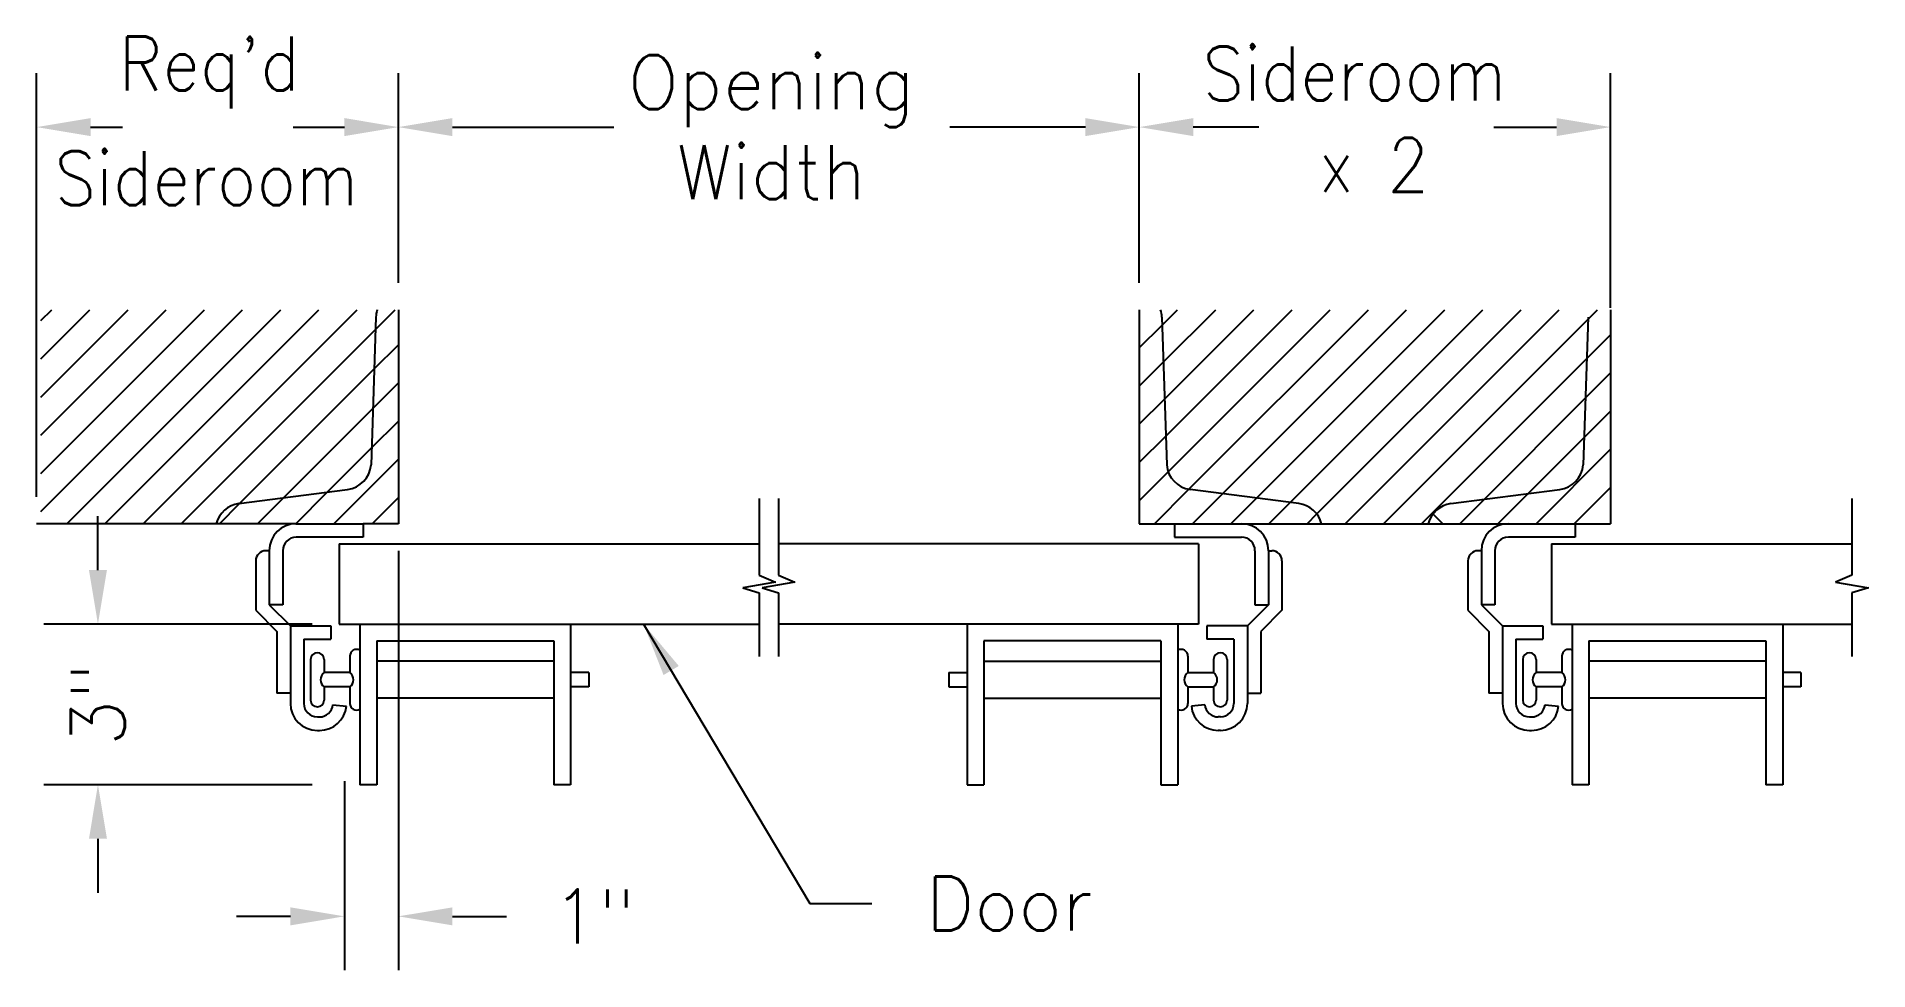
# Model space of a CAD drawing. Extents: x 26.9 to 60.8, y 37.8 to 55.1.
import ezdxf

# ---------------------------------------------------------------- set-up
doc = ezdxf.new("R2010")
doc.units = 0
doc.header["$MEASUREMENT"] = 0
doc.layers.get('0').update_dxf_attribs({"linetype": 'CONTINUOUS'})
doc.layers.get('DEFPOINTS').update_dxf_attribs({"linetype": 'CONTINUOUS'})
for name, color, linetype in [('R-ANNO-DIMS', 3, 'CONTINUOUS'), ('R-ANNO-TEXT', 6, 'CONTINUOUS'), ('R-SCAD-DET1', 1, 'CONTINUOUS'), ('R-SCAD-DET2', 4, 'CONTINUOUS'), ('R-SCAD-DET3', 5, 'CONTINUOUS')]:
    doc.layers.add(name, color=color, linetype=linetype)
doc.styles.add('ROMANS', font='romans')
doc.dimstyles.new('SCADARCH', dxfattribs={"dimscale": 8, "dimtxt": 0.125, "dimasz": 0.125, "dimexe": 0.125, "dimexo": 0.0625, "dimgap": 0.125, "dimtad": 0, "dimdec": 4, "dimzin": 3, "dimdsep": 46, "dimlunit": 4, "dimtxsty": 'ROMANS', "dimblk2": 'OBLIQUE', "dimcen": 0.1875, "dimclrd": 256, "dimclre": 256, "dimclrt": 256, "dimadec": 0, "dimazin": 0, "dimtfac": 1, "dimtdec": 4, "dimtofl": 0, "dimtmove": 0, "dimatfit": 3, "dimfxl": 0, "dimfrac": 1, "dimtolj": 1, "dimtzin": 3, "dimarcsym": 0})

# ---------------------------------------------------------------- blocks, each defined once
blk = doc.blocks.new('*D11')
at = {"layer": 'DEFPOINTS', "color": 0}
for p in [(32.493, 44.256), (28.021, 41.281), (32.493, 41.281)]:
    blk.add_point(p, dxfattribs=at)
at = {"layer": 'R-ANNO-DIMS', "lineweight": -2}
for p, q in [((28.021, 45.256), (28.021, 46.256)), ((31.993, 44.256), (27.021, 44.256)), ((31.993, 41.281), (27.021, 41.281)), ((28.021, 40.281), (28.021, 39.281))]:
    blk.add_line(p, q, dxfattribs=at)
at = {"layer": 'R-ANNO-DIMS'}
for points in [[(27.855, 45.256), (28.188, 45.256), (28.021, 44.256)], [(27.855, 40.281), (28.188, 40.281), (28.021, 41.281)]]:
    blk.add_solid(points, dxfattribs=at)
at = {"layer": 'R-ANNO-DIMS', "insert": (28.021, 42.769), "char_height": 1, "attachment_point": 5, "rotation": 90, "style": 'ROMANS'}
blk.add_mtext('\\A1;3"', dxfattribs=at)
blk = doc.blocks.new('_Oblique')
at = {"color": 0, "linetype": 'ByBlock', "lineweight": -2}
blk.add_line((-0.5, -0.5), (0.5, 0.5), dxfattribs=at)
blk = doc.blocks.new('*D12')
at = {"layer": 'DEFPOINTS', "color": 0}
for p in [(33.588, 46.116), (32.588, 41.848), (32.588, 38.844)]:
    blk.add_point(p, dxfattribs=at)
at = {"layer": 'R-ANNO-DIMS', "lineweight": -2}
for p, q in [((33.588, 45.616), (33.588, 37.844)), ((32.588, 41.348), (32.588, 37.844)), ((31.588, 38.844), (30.588, 38.844)), ((34.588, 38.844), (35.588, 38.844))]:
    blk.add_line(p, q, dxfattribs=at)
at = {"layer": 'R-ANNO-DIMS'}
for points in [[(31.588, 39.01), (31.588, 38.677), (32.588, 38.844)], [(34.588, 39.01), (34.588, 38.677), (33.588, 38.844)]]:
    blk.add_solid(points, dxfattribs=at)
at = {"layer": 'R-ANNO-DIMS', "insert": (37.207, 38.844), "char_height": 1, "attachment_point": 5, "style": 'ROMANS'}
blk.add_mtext('\\A1;1"', dxfattribs=at)

msp = doc.modelspace()

# ---------------------------------------------------------------- linework, layer by layer
at = {"layer": 'R-ANNO-DIMS'}
for p, q in [((26.88537, 46.6157), (26.88537, 54.46132)), ((33.58792, 50.5791), (33.58792, 54.46132)), ((33.58792, 50.5791), (33.58792, 54.46132)), ((47.31394, 50.5791), (47.31394, 54.46132)), ((47.31394, 50.5791), (47.31394, 54.46132)), ((56.04369, 50.11531), (56.04369, 54.46132)), ((27.88537, 53.46132), (28.47319, 53.46132)), ((31.64084, 53.46132), (32.58792, 53.46132)), ((34.58792, 53.46132), (37.57589, 53.46132)), ((46.31394, 53.46132), (43.80391, 53.46132)), ((49.52804, 53.46132), (48.31394, 53.46132)), ((53.8828, 53.46132), (55.04369, 53.46132))]:
    msp.add_line(p, q, dxfattribs=at)
for points in [[(27.88537, 53.62798), (27.88537, 53.29465), (26.88537, 53.46132)], [(32.58792, 53.62798), (32.58792, 53.29465), (33.58792, 53.46132)], [(34.58792, 53.62798), (34.58792, 53.29465), (33.58792, 53.46132)], [(46.31394, 53.62798), (46.31394, 53.29465), (47.31394, 53.46132)], [(48.31394, 53.62798), (48.31394, 53.29465), (47.31394, 53.46132)], [(55.04369, 53.62798), (55.04369, 53.29465), (56.04369, 53.46132)]]:
    msp.add_solid(points, dxfattribs=at)
at = {"layer": 'R-SCAD-DET1'}
for p, q in [((33.58792, 50.0791), (33.58792, 46.1157)), ((47.31394, 50.0791), (47.31394, 46.1157)), ((56.04369, 50.0791), (56.04369, 46.1157)), ((31.69508, 46.1157), (26.88537, 46.1157)), ((33.58792, 46.1157), (32.93321, 46.1157)), ((47.31394, 46.1157), (47.96865, 46.1157)), ((49.20678, 46.1157), (54.15084, 46.1157)), ((55.38897, 46.1157), (56.04369, 46.1157)), ((32.49312, 45.74547), (32.49312, 44.25638)), ((32.49312, 45.74547), (40.27029, 45.74547)), ((48.40874, 45.74547), (40.63158, 45.74547)), ((48.40874, 45.74547), (48.40874, 44.25638)), ((54.94889, 45.74547), (60.51593, 45.74547)), ((54.94889, 45.74547), (54.94889, 44.25638)), ((31.58586, 44.22491), (32.33586, 44.22491)), ((31.58586, 44.22491), (31.58586, 42.78741)), ((32.33586, 44.22491), (32.33586, 43.97491)), ((32.49312, 44.25638), (40.27029, 44.25638)), ((48.40874, 44.25638), (40.63158, 44.25638)), ((48.566, 44.22491), (48.566, 43.97491)), ((49.316, 44.22491), (48.566, 44.22491)), ((49.316, 44.22491), (49.316, 42.78741)), ((54.04162, 44.22491), (54.79162, 44.22491)), ((54.04162, 44.22491), (54.04162, 42.78741)), ((54.79162, 44.22491), (54.79162, 43.97491)), ((54.94889, 44.25638), (60.51593, 44.25638)), ((31.83586, 43.97491), (32.33586, 43.97491)), ((31.83586, 43.97491), (31.83586, 42.78741)), ((49.066, 43.97491), (48.566, 43.97491)), ((49.066, 43.97491), (49.066, 42.78741)), ((54.29162, 43.97491), (54.79162, 43.97491)), ((54.29162, 43.97491), (54.29162, 42.78741)), ((32.37506, 42.76287), (32.62386, 42.73833)), ((48.5268, 42.76287), (48.27801, 42.73833)), ((54.04162, 42.98012), (53.79162, 42.98012)), ((54.83083, 42.76287), (55.07962, 42.73833)), ((32.08586, 42.53741), (32.12627, 42.53741)), ((48.816, 42.53741), (48.77559, 42.53741)), ((54.54162, 42.53741), (54.58203, 42.53741)), ((32.08586, 42.28741), (32.12627, 42.28741)), ((48.816, 42.28741), (48.77559, 42.28741)), ((54.54162, 42.28741), (54.58203, 42.28741))]:
    msp.add_line(p, q, dxfattribs=at)
for centre, radius, start, end in [((33.67081, 49.92311), 0.5, 161.820801, 178.093538), ((47.23105, 49.92311), 0.5, 1.906462, 18.179199), ((32.08586, 42.78741), 0.5, 180, 270), ((32.08586, 42.78741), 0.25, 180, 270), ((32.12627, 42.78741), 0.25, 270, 354.365962), ((48.77559, 42.78741), 0.25, 185.634038, 270), ((48.816, 42.78741), 0.25, 270, 0), ((48.816, 42.78741), 0.5, 270, 0), ((54.54162, 42.78741), 0.5, 180, 270), ((54.54162, 42.78741), 0.25, 180, 270), ((54.58203, 42.78741), 0.25, 270, 354.365962), ((32.12627, 42.78741), 0.5, 270, 354.365962), ((48.77559, 42.78741), 0.5, 185.634038, 270), ((54.58203, 42.78741), 0.5, 270, 354.365962)]:
    msp.add_arc(centre, radius, start, end, dxfattribs=at)
at = {"layer": 'R-SCAD-DET2'}
for p, q in [((33.17109, 49.93974), (33.08019, 47.20877)), ((47.73077, 49.93974), (47.82168, 47.20877)), ((55.62685, 49.93974), (55.53595, 47.20877)), ((30.63193, 46.48792), (32.64572, 46.74884)), ((40.27029, 46.58511), (40.27029, 45.16394)), ((40.63158, 46.58511), (40.63158, 45.16394)), ((50.26993, 46.48792), (48.25614, 46.74884)), ((53.08769, 46.48792), (55.10149, 46.74884)), ((60.51593, 46.58511), (60.51593, 45.16394)), ((32.93321, 45.8657), (31.69508, 45.8657)), ((32.93321, 46.1157), (32.93321, 45.8657)), ((47.96865, 46.1157), (49.20678, 46.1157)), ((47.96865, 46.1157), (47.96865, 45.8657)), ((47.96865, 45.8657), (49.20678, 45.8657)), ((54.15084, 46.1157), (55.38897, 46.1157)), ((55.38897, 45.8657), (54.15084, 45.8657)), ((55.38897, 46.1157), (55.38897, 45.8657)), ((31.19508, 45.6157), (31.13258, 45.6157)), ((31.19508, 45.6157), (31.19508, 44.6157)), ((31.44508, 45.6157), (31.44508, 44.6157)), ((49.45678, 45.6157), (49.45678, 44.6157)), ((49.70678, 45.6157), (49.76928, 45.6157)), ((49.70678, 45.6157), (49.70678, 44.6157)), ((53.65084, 45.6157), (53.58834, 45.6157)), ((53.65084, 45.6157), (53.65084, 44.6157)), ((53.90084, 45.6157), (53.90084, 44.6157)), ((30.94508, 45.4282), (30.94508, 44.51214)), ((40.27029, 45.16394), (40.57374, 45.03252)), ((40.63158, 45.16394), (40.93503, 45.03252)), ((49.95678, 45.4282), (49.95678, 44.51214)), ((53.40084, 45.4282), (53.40084, 44.51214)), ((60.51593, 45.16394), (60.21248, 45.03252)), ((40.57374, 45.03252), (39.96573, 44.92877)), ((39.96573, 44.92877), (40.27029, 44.83422)), ((40.27029, 44.83422), (40.27029, 43.65381)), ((40.93503, 45.03252), (40.32702, 44.92877)), ((40.32702, 44.92877), (40.63158, 44.83422)), ((40.63158, 44.83422), (40.63158, 43.65381)), ((60.21248, 45.03252), (60.82049, 44.92877)), ((60.82049, 44.92877), (60.51593, 44.83422)), ((60.51593, 44.83422), (60.51593, 43.65381)), ((30.94508, 44.51214), (31.33586, 44.12136)), ((31.44508, 44.6157), (31.19508, 44.6157)), ((31.19508, 44.6157), (31.58586, 44.22491)), ((49.70678, 44.6157), (49.316, 44.22491)), ((49.45678, 44.6157), (49.70678, 44.6157)), ((49.95678, 44.51214), (49.566, 44.12136)), ((53.40084, 44.51214), (53.79162, 44.12136)), ((53.90084, 44.6157), (53.65084, 44.6157)), ((53.65084, 44.6157), (54.04162, 44.22491)), ((31.33586, 44.12136), (31.33586, 42.98012)), ((32.87514, 44.25638), (32.87514, 41.28137)), ((36.77855, 44.25638), (36.77855, 41.28137)), ((44.12332, 44.25638), (44.12332, 41.28137)), ((48.02673, 44.25638), (48.02673, 41.28137)), ((49.566, 44.12136), (49.566, 42.98012)), ((53.79162, 44.12136), (53.79162, 42.98012)), ((55.3309, 44.25638), (55.3309, 41.28137)), ((59.23431, 44.25638), (59.23431, 41.28137)), ((33.18764, 43.94388), (36.46605, 43.94388)), ((33.18764, 43.94388), (33.18764, 41.28137)), ((36.46605, 43.94388), (36.46605, 41.28137)), ((47.71423, 43.94388), (44.43582, 43.94388)), ((44.43582, 43.94388), (44.43582, 41.28137)), ((47.71423, 43.94388), (47.71423, 41.28137)), ((55.6434, 43.94388), (58.92181, 43.94388)), ((55.6434, 43.94388), (55.6434, 41.28137)), ((58.92181, 43.94388), (58.92181, 41.28137)), ((31.96086, 43.60124), (31.96086, 42.84991)), ((32.21086, 43.60124), (32.21086, 43.3591)), ((32.68759, 43.66374), (32.68759, 43.3591)), ((36.46605, 43.5691), (33.18764, 43.5691)), ((44.43582, 43.5691), (47.71423, 43.5691)), ((48.21427, 43.66374), (48.21427, 43.3591)), ((48.691, 43.60124), (48.691, 43.3591)), ((48.941, 43.60124), (48.941, 42.84991)), ((54.41662, 43.60124), (54.41662, 42.84991)), ((54.66662, 43.60124), (54.66662, 43.3591)), ((55.14335, 43.66374), (55.14335, 43.3591)), ((58.92181, 43.5691), (55.6434, 43.5691)), ((32.68759, 43.3591), (32.21086, 43.3591)), ((37.11547, 43.3591), (36.77855, 43.3591)), ((37.11547, 43.3591), (37.11547, 43.09206)), ((43.7864, 43.3591), (43.7864, 43.09206)), ((43.7864, 43.3591), (44.12332, 43.3591)), ((48.21427, 43.3591), (48.691, 43.3591)), ((55.14335, 43.3591), (54.66662, 43.3591)), ((59.57123, 43.3591), (59.23431, 43.3591)), ((59.57123, 43.3591), (59.57123, 43.09206)), ((31.58586, 42.98012), (31.33586, 42.98012)), ((32.68759, 43.09206), (32.21086, 43.09206)), ((32.21086, 43.09206), (32.21086, 42.84991)), ((32.68759, 43.09206), (32.68759, 42.78741)), ((36.46605, 42.88183), (33.18764, 42.88183)), ((37.11547, 43.09206), (36.77855, 43.09206)), ((43.7864, 43.09206), (44.12332, 43.09206)), ((44.43582, 42.88183), (47.71423, 42.88183)), ((48.21427, 43.09206), (48.691, 43.09206)), ((48.21427, 43.09206), (48.21427, 42.78741)), ((48.691, 43.09206), (48.691, 42.84991)), ((49.316, 42.98012), (49.566, 42.98012)), ((54.66662, 43.09206), (54.66662, 42.84991)), ((55.14335, 43.09206), (54.66662, 43.09206)), ((55.14335, 43.09206), (55.14335, 42.78741)), ((58.92181, 42.88183), (55.6434, 42.88183)), ((59.57123, 43.09206), (59.23431, 43.09206)), ((33.18764, 41.28137), (32.87514, 41.28137)), ((36.77855, 41.28137), (36.46605, 41.28137)), ((44.12332, 41.28137), (44.43582, 41.28137)), ((47.71423, 41.28137), (48.02673, 41.28137)), ((55.6434, 41.28137), (55.3309, 41.28137)), ((59.23431, 41.28137), (58.92181, 41.28137))]:
    msp.add_line(p, q, dxfattribs=at)
for centre, radius, start, end in [((32.58148, 47.24469), 0.5, 277.38235, 355.879729), ((48.32038, 47.24469), 0.5, 184.120271, 262.61765), ((55.03724, 47.24469), 0.5, 277.38235, 355.879729), ((30.69618, 45.99207), 0.5, 97.38235, 165.68485), ((50.20569, 45.99207), 0.5, 14.31515, 82.61765), ((53.15194, 45.99207), 0.5, 97.38235, 165.68485), ((31.69508, 45.6157), 0.5, 90, 180), ((31.69508, 45.6157), 0.25, 90, 180), ((49.20678, 45.6157), 0.5, 0, 90), ((49.20678, 45.6157), 0.25, 0, 90), ((54.15084, 45.6157), 0.5, 90, 180), ((54.15084, 45.6157), 0.25, 90, 180), ((31.13258, 45.4282), 0.1875, 90, 180), ((49.76928, 45.4282), 0.1875, 0, 90), ((53.58834, 45.4282), 0.1875, 90, 180), ((32.81259, 43.66374), 0.125, 59.975044, 180), ((48.08927, 43.66374), 0.125, 0, 120.024956), ((55.26835, 43.66374), 0.125, 59.975044, 180), ((32.08586, 43.60124), 0.125, 0, 180), ((48.816, 43.60124), 0.125, 0, 180), ((54.54162, 43.60124), 0.125, 0, 180), ((32.30969, 43.22558), 0.16612, 126.507342, 233.492658), ((32.58876, 43.22558), 0.16612, 306.507342, 53.492658), ((48.3131, 43.22558), 0.16612, 126.507342, 233.492658), ((48.59217, 43.22558), 0.16612, 306.507342, 53.492658), ((54.76545, 43.22558), 0.16612, 126.507342, 233.492658), ((55.04452, 43.22558), 0.16612, 306.507342, 53.492658), ((32.08586, 42.84991), 0.125, 180, 0), ((32.81259, 42.78741), 0.125, 180, 300.024956), ((48.08927, 42.78741), 0.125, 239.975044, 0), ((48.816, 42.84991), 0.125, 180, 0), ((54.54162, 42.84991), 0.125, 180, 0), ((55.26835, 42.78741), 0.125, 180, 300.024956)]:
    msp.add_arc(centre, radius, start, end, dxfattribs=at)
at = {"layer": 'R-SCAD-DET3'}
for p, q in [((26.96159, 49.87644), (27.16425, 50.0791)), ((26.96159, 49.16933), (27.87136, 50.0791)), ((26.96159, 48.46222), (28.57847, 50.0791)), ((26.96159, 47.75512), (29.28557, 50.0791)), ((26.96159, 47.04801), (29.99268, 50.0791)), ((26.96159, 46.3409), (30.69979, 50.0791)), ((27.44348, 46.1157), (31.40689, 50.0791)), ((28.15059, 46.1157), (32.114, 50.0791)), ((28.8577, 46.1157), (32.82111, 50.0791)), ((33.16359, 49.71448), (33.52821, 50.0791)), ((47.73567, 49.79258), (48.0222, 50.0791)), ((47.75845, 49.10825), (48.7293, 50.0791)), ((47.78123, 48.42392), (49.43641, 50.0791)), ((47.80401, 47.73959), (50.14352, 50.0791)), ((47.84913, 47.07761), (50.85062, 50.0791)), ((48.23132, 46.75269), (51.55773, 50.0791)), ((48.85675, 46.67102), (52.26484, 50.0791)), ((49.48275, 46.58991), (52.97194, 50.0791)), ((50.10875, 46.50881), (53.67905, 50.0791)), ((50.60286, 46.2958), (54.38616, 50.0791)), ((51.12985, 46.1157), (55.09326, 50.0791)), ((51.83696, 46.1157), (55.80037, 50.0791)), ((29.5648, 46.1157), (33.16359, 49.71448)), ((47.31394, 49.37085), (47.73567, 49.79258)), ((52.54407, 46.1157), (56.04369, 49.61531)), ((33.13925, 48.98303), (33.58792, 49.43171)), ((30.64596, 46.48974), (33.13925, 48.98303)), ((47.31394, 48.66374), (47.75845, 49.10825)), ((53.25118, 46.1157), (56.04369, 48.90821)), ((33.1149, 48.25158), (33.58792, 48.7246)), ((31.45832, 46.59499), (33.1149, 48.25158)), ((47.31394, 47.95663), (47.78123, 48.42392)), ((53.95828, 46.1157), (56.04369, 48.2011)), ((33.09055, 47.52012), (33.58792, 48.01749)), ((32.27067, 46.70025), (33.09055, 47.52012)), ((47.31394, 47.24953), (47.80401, 47.73959)), ((32.39323, 46.1157), (33.58792, 47.31039)), ((54.66539, 46.1157), (56.04369, 47.49399)), ((47.31394, 46.54242), (47.84913, 47.07761)), ((30.97902, 46.1157), (31.45832, 46.59499)), ((31.68613, 46.1157), (32.27067, 46.70025)), ((33.10034, 46.1157), (33.58792, 46.60328)), ((47.59432, 46.1157), (48.23132, 46.75269)), ((48.30143, 46.1157), (48.85675, 46.67102)), ((49.00853, 46.1157), (49.48275, 46.58991)), ((49.71564, 46.1157), (50.10875, 46.50881)), ((55.3725, 46.1157), (56.04369, 46.78688)), ((30.27191, 46.1157), (30.64596, 46.48974)), ((50.42275, 46.1157), (50.60286, 46.2958)), ((52.93488, 46.1157), (52.75477, 46.2958)), ((31.68613, 46.1157), (32.93321, 46.1157))]:
    msp.add_line(p, q, dxfattribs=at)

# ---------------------------------------------------------------- texts
at = {"layer": 'R-ANNO-DIMS', "style": 'ROMANS', "width": 0.9}
for s, p in [("Req'd", (28.40573, 54.1366)), ('Sideroom', (48.48506, 53.95222)), ('Sideroom', (27.21792, 52.01415)), ('x 2', (50.63674, 52.26194))]:
    msp.add_text(s, height=1, dxfattribs=at).set_placement(p)
at = {"layer": 'R-ANNO-DIMS', "insert": (40.49789, 53.46132), "char_height": 1, "width": 0.9, "attachment_point": 5, "style": 'ROMANS'}
msp.add_mtext('\\A1;Opening Width', dxfattribs=at)
at = {"layer": 'R-ANNO-TEXT', "insert": (43.35759, 39.58264), "char_height": 1, "attachment_point": 1, "style": 'ROMANS'}
msp.add_mtext('\\A1;Door', dxfattribs=at)

# ---------------------------------------------------------------- dimensions: what is measured, and where the dimension line sits
at = {"layer": 'R-ANNO-DIMS'}
dim = msp.add_linear_dim(base=(28.02148, 41.28137), p1=(32.49312, 44.25638), p2=(32.49312, 41.28137), angle=90, dimstyle='SCADARCH', dxfattribs=at)
dim.commit()
dim.dimension.update_dxf_attribs({"geometry": '*D11', "text_midpoint": (28.02148, 42.76887), "dimtype": 160})
dim = msp.add_linear_dim(base=(32.58792, 38.84358), p1=(33.58792, 46.1157), p2=(32.58792, 41.84784), dimstyle='SCADARCH', dxfattribs=at)
dim.commit()
dim.dimension.update_dxf_attribs({"geometry": '*D12', "text_midpoint": (37.20697, 38.84358), "dimtype": 160})

# ---------------------------------------------------------------- leaders
at = {"layer": 'R-ANNO-TEXT', "annotation_type": 0, "has_hookline": 1, "hookline_direction": 0, "text_width": 3.19048}
msp.add_leader([(38.12942, 44.25638), (41.21104, 39.08264), (42.35759, 39.08264)], dimstyle='SCADARCH', override={"dimgap": 0.125, "dimtad": 0}, dxfattribs=at)

doc.saveas('drawing.dxf')
